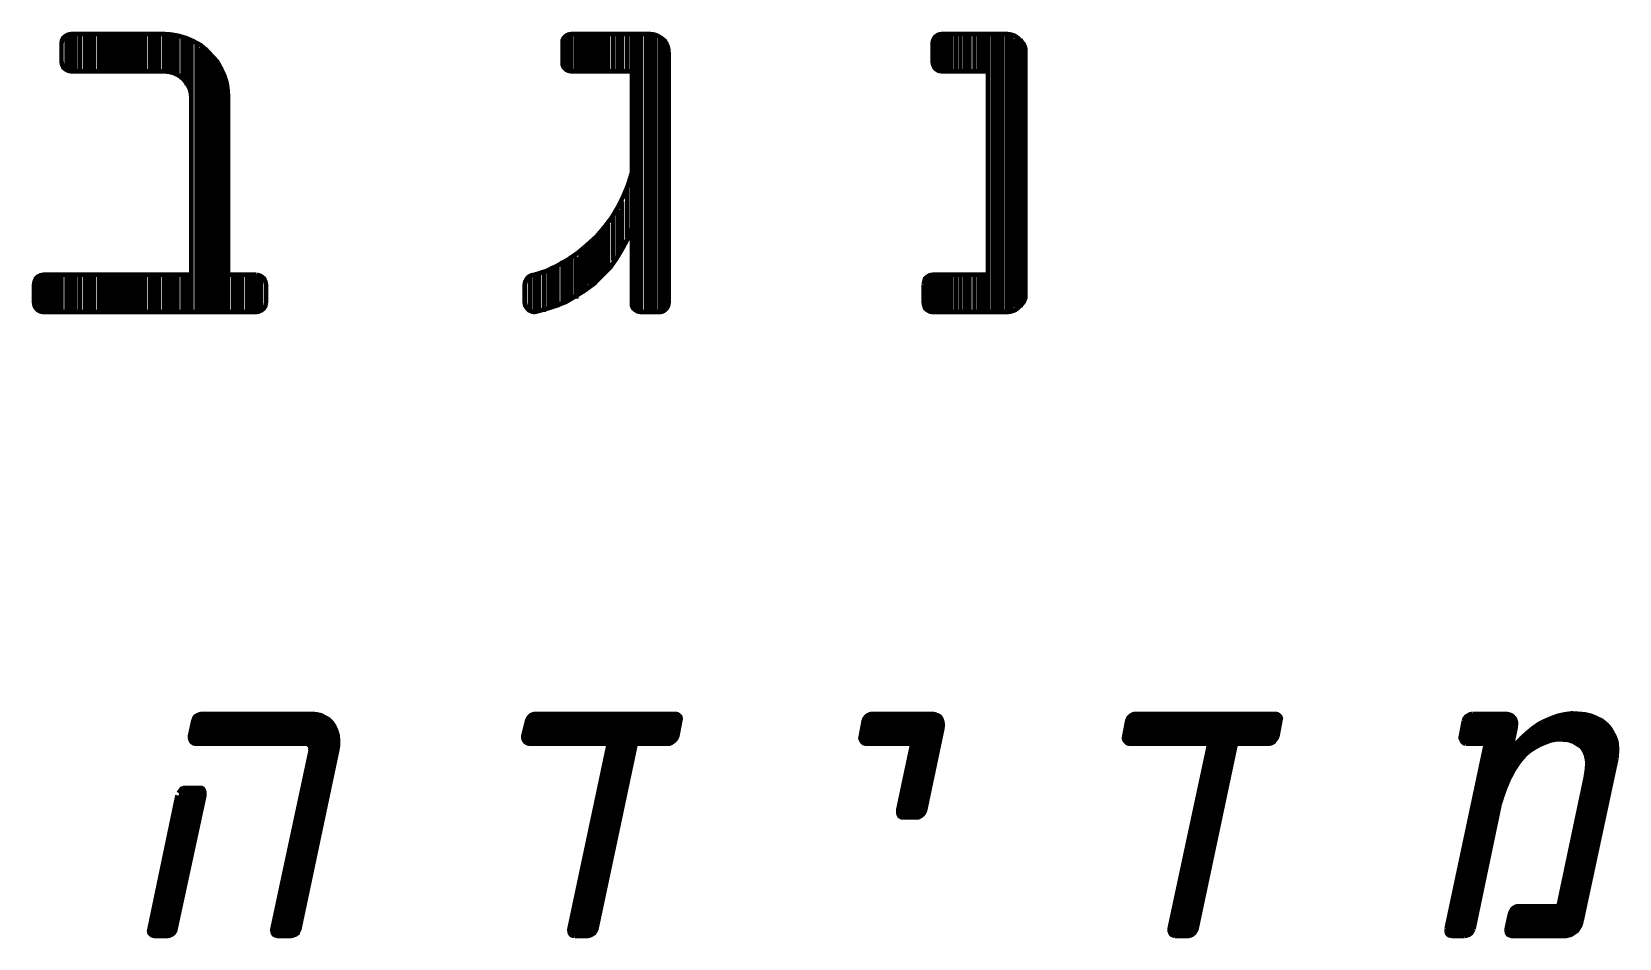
# Model space of a CAD drawing. Extents: x 489 to 720, y 1028 to 1176.
# Drawn here: x 698.549 to 702.424, y 1106.155 to 1108.368 of the extents above; entities that cross this region are included whole.
import ezdxf

# ---------------------------------------------------------------- set-up
doc = ezdxf.new("R2010")
doc.units = 0
doc.header["$MEASUREMENT"] = 0
doc.layers.add('M1280', color=7, linetype='Continuous')

msp = doc.modelspace()

# ---------------------------------------------------------------- linework, layer by layer
at = {"layer": 'M1280', "color": 7, "linetype": 'Continuous', "ltscale": 0.045455, "const_width": 0.0112}
for points in [[(699.0963, 1107.7745), (699.0281, 1107.7745), (699.0281, 1108.2029), (699.027, 1108.2233), (699.0247, 1108.2415), (699.0191, 1108.2597), (699.0111, 1108.2767), (699.002, 1108.2938), (698.9884, 1108.3085), (698.9759, 1108.3222), (698.9611, 1108.3347), (698.9441, 1108.3438), (698.927, 1108.3517), (698.9077, 1108.3574), (698.8895, 1108.3608), (698.8713, 1108.362), (698.6452, 1108.362), (698.6384, 1108.3608), (698.6316, 1108.3574), (698.6259, 1108.3529), (698.6225, 1108.346), (698.6213, 1108.3392), (698.6213, 1108.2949), (698.6225, 1108.2881), (698.6259, 1108.2801), (698.6316, 1108.2756), (698.6384, 1108.2722), (698.6452, 1108.271), (698.8713, 1108.271), (698.8838, 1108.2699), (698.8963, 1108.2665), (698.9077, 1108.2608), (698.9191, 1108.2517), (698.927, 1108.2415), (698.9338, 1108.2301), (698.9372, 1108.2176), (698.9384, 1108.2029)], [(698.6338, 1108.271), (698.6338, 1108.362)], [(698.6452, 1108.271), (698.6452, 1108.362)], [(698.6554, 1108.271), (698.6554, 1108.362)], [(698.6668, 1108.271), (698.6668, 1108.362)], [(698.6793, 1108.271), (698.6793, 1108.362)], [(698.6895, 1108.271), (698.6895, 1108.362)], [(698.7009, 1108.271), (698.7009, 1108.362)], [(698.7134, 1108.271), (698.7134, 1108.362)], [(698.7236, 1108.271), (698.7236, 1108.362)], [(698.735, 1108.271), (698.735, 1108.362)], [(698.7463, 1108.271), (698.7463, 1108.362)], [(698.7577, 1108.271), (698.7577, 1108.362)], [(698.7691, 1108.271), (698.7691, 1108.362)], [(698.7804, 1108.271), (698.7804, 1108.362)], [(698.7918, 1108.271), (698.7918, 1108.362)], [(698.8031, 1108.271), (698.8031, 1108.362)], [(698.8145, 1108.271), (698.8145, 1108.362)], [(698.8247, 1108.271), (698.8247, 1108.362)], [(698.8372, 1108.271), (698.8372, 1108.362)], [(698.8486, 1108.271), (698.8486, 1108.362)], [(698.8588, 1108.271), (698.8588, 1108.362)], [(698.8713, 1108.271), (698.8713, 1108.362)], [(698.8827, 1108.271), (698.8827, 1108.362)], [(698.8929, 1108.271), (698.8929, 1108.362)], [(698.9043, 1108.2608), (698.9043, 1108.362)], [(698.9168, 1108.2495), (698.9168, 1108.3506)], [(698.927, 1108.237), (698.927, 1108.3506)], [(698.9384, 1108.3506), (698.9384, 1107.6835)], [(698.9509, 1107.6835), (698.9509, 1108.3392)], [(698.9611, 1107.6835), (698.9611, 1108.329)], [(698.9725, 1107.6835), (698.9725, 1108.329)], [(700.0134, 1108.271), (699.8656, 1108.271), (699.8588, 1108.2722), (699.852, 1108.2756), (699.8475, 1108.2801), (699.8441, 1108.2881), (699.8441, 1108.2949), (699.8441, 1108.3392), (699.8441, 1108.346), (699.8475, 1108.3529), (699.852, 1108.3574), (699.8588, 1108.3608), (699.8656, 1108.362), (700.0577, 1108.362), (700.0679, 1108.3608), (700.077, 1108.3574), (700.0861, 1108.3517), (700.0941, 1108.3449), (700.0986, 1108.337), (700.102, 1108.3279), (700.1031, 1108.3165), (700.1031, 1107.7063), (700.102, 1107.6995), (700.0986, 1107.6926), (700.0941, 1107.6881), (700.0884, 1107.6847), (700.0816, 1107.6835), (700.035, 1107.6835), (700.0281, 1107.6847), (700.0225, 1107.6881), (700.0168, 1107.6926), (700.0134, 1107.6995), (700.0134, 1107.7063), (700.0134, 1108.362)], [(699.8543, 1108.271), (699.8543, 1108.362)], [(699.8656, 1108.271), (699.8656, 1108.362)], [(699.8781, 1108.271), (699.8781, 1108.362)], [(699.8884, 1108.271), (699.8884, 1108.362)], [(699.8997, 1108.271), (699.8997, 1108.362)], [(699.9111, 1108.271), (699.9111, 1108.362)], [(699.9225, 1108.271), (699.9225, 1108.362)], [(699.9338, 1108.271), (699.9338, 1108.362)], [(699.9452, 1108.271), (699.9452, 1108.362)], [(699.9554, 1108.271), (699.9554, 1108.362)], [(699.9679, 1108.271), (699.9679, 1108.362)], [(699.9793, 1108.271), (699.9793, 1108.362)], [(699.9895, 1108.271), (699.9895, 1108.362)], [(700.002, 1108.271), (700.002, 1108.362)], [(700.0236, 1107.6835), (700.0236, 1108.362)], [(700.035, 1107.6835), (700.035, 1108.362)], [(700.0475, 1107.6835), (700.0475, 1108.362)], [(700.0577, 1107.6835), (700.0577, 1108.362)], [(700.0691, 1107.6835), (700.0691, 1108.362)], [(700.0816, 1107.6835), (700.0816, 1108.3506)], [(700.0918, 1107.6835), (700.0918, 1108.3506)], [(700.8827, 1108.271), (700.7702, 1108.271), (700.7622, 1108.2722), (700.7566, 1108.2756), (700.752, 1108.2801), (700.7486, 1108.2881), (700.7475, 1108.2949), (700.7475, 1108.3392), (700.7486, 1108.346), (700.752, 1108.3529), (700.7566, 1108.3574), (700.7622, 1108.3608), (700.7702, 1108.362), (700.9293, 1108.362), (700.9384, 1108.3608), (700.9486, 1108.3574), (700.9566, 1108.3517), (700.9634, 1108.3449), (700.9702, 1108.337), (700.9736, 1108.3279), (700.9736, 1108.3165), (700.9736, 1107.729), (700.9736, 1107.7176), (700.9702, 1107.7085), (700.9634, 1107.7006), (700.9566, 1107.6938), (700.9486, 1107.6881), (700.9384, 1107.6847), (700.9293, 1107.6835), (700.7475, 1107.6835), (700.7406, 1107.6847), (700.735, 1107.6881), (700.7293, 1107.6926), (700.727, 1107.6995), (700.7259, 1107.7063), (700.7259, 1107.7506)], [(700.7588, 1108.271), (700.7588, 1108.362)], [(700.7702, 1108.271), (700.7702, 1108.362)], [(700.7816, 1108.271), (700.7816, 1108.362)], [(700.7929, 1108.271), (700.7929, 1108.362)], [(700.8043, 1108.271), (700.8043, 1108.362)], [(700.8156, 1108.271), (700.8156, 1108.362)], [(700.827, 1108.271), (700.827, 1108.362)], [(700.8372, 1108.271), (700.8372, 1108.362)], [(700.8497, 1108.271), (700.8497, 1108.362)], [(700.8611, 1108.271), (700.8611, 1108.362)], [(700.8713, 1108.271), (700.8713, 1108.362)], [(700.8827, 1107.6835), (700.8827, 1108.362)], [(700.8952, 1107.6835), (700.8952, 1108.362)], [(700.9054, 1107.6835), (700.9054, 1108.362)], [(700.9168, 1107.6835), (700.9168, 1108.362)], [(700.9293, 1107.6835), (700.9293, 1108.362)], [(700.9395, 1107.6835), (700.9395, 1108.362)], [(700.9509, 1107.6949), (700.9509, 1108.3506)], [(700.9622, 1107.6949), (700.9622, 1108.3506)], [(698.9838, 1107.6835), (698.9838, 1108.3165)], [(698.9952, 1107.6835), (698.9952, 1108.3051)], [(699.0066, 1107.6835), (699.0066, 1108.2824)], [(699.0179, 1107.6835), (699.0179, 1108.2608)], [(700.0134, 1108.0233), (700.0043, 1107.9938), (699.9929, 1107.9665), (699.9793, 1107.9392), (699.9645, 1107.9142), (699.9463, 1107.8904), (699.927, 1107.8676), (699.9043, 1107.8472), (699.8816, 1107.8279), (699.8566, 1107.8108), (699.8304, 1107.796), (699.8043, 1107.7835), (699.7759, 1107.7745), (699.7691, 1107.7733), (699.7622, 1107.7699), (699.7577, 1107.7654), (699.7531, 1107.7574), (699.752, 1107.7506), (699.752, 1107.7063), (699.7531, 1107.6995), (699.7577, 1107.6926), (699.7622, 1107.6881), (699.7691, 1107.6847), (699.7759, 1107.6835), (699.802, 1107.6904), (699.827, 1107.6983), (699.8531, 1107.7085), (699.8759, 1107.7222), (699.8997, 1107.737), (699.9213, 1107.7529), (699.9406, 1107.7722), (699.96, 1107.7915), (699.9759, 1107.8142), (699.9895, 1107.837), (700.0031, 1107.862), (700.0134, 1107.887)], [(700.002, 1107.8642), (700.002, 1107.9881)], [(699.9895, 1107.8415), (699.9895, 1107.954)], [(699.9679, 1107.8085), (699.9679, 1107.9199)], [(699.9793, 1107.8188), (699.9793, 1107.9324)], [(699.9225, 1107.7506), (699.9225, 1107.8642)], [(699.9338, 1107.7631), (699.9338, 1107.8756)], [(699.9452, 1107.7745), (699.9452, 1107.887)], [(699.9554, 1107.7847), (699.9554, 1107.8983)], [(699.8884, 1107.729), (699.8884, 1107.8301)], [(699.8997, 1107.7404), (699.8997, 1107.8415)], [(699.9111, 1107.7506), (699.9111, 1107.8529)], [(699.8202, 1107.6949), (699.8202, 1107.796)], [(699.8316, 1107.6949), (699.8316, 1107.796)], [(699.8441, 1107.7063), (699.8441, 1107.8085)], [(699.8543, 1107.7063), (699.8543, 1107.8085)], [(699.8656, 1107.7165), (699.8656, 1107.8188)], [(699.8781, 1107.7165), (699.8781, 1107.8188)], [(698.9384, 1107.7745), (698.577, 1107.7745), (698.5702, 1107.7733), (698.5634, 1107.7699), (698.5588, 1107.7654), (698.5554, 1107.7574), (698.5543, 1107.7506), (698.5543, 1107.7063), (698.5554, 1107.6995), (698.5588, 1107.6926), (698.5634, 1107.6881), (698.5702, 1107.6847), (698.577, 1107.6835), (699.0963, 1107.6835), (699.1031, 1107.6847), (699.11, 1107.6881), (699.1156, 1107.6926), (699.1191, 1107.6995), (699.1202, 1107.7063), (699.1202, 1107.7506), (699.1191, 1107.7574), (699.1156, 1107.7654), (699.11, 1107.7699), (699.1031, 1107.7733), (699.0963, 1107.7745)], [(698.5656, 1107.6835), (698.5656, 1107.7745)], [(698.577, 1107.6835), (698.577, 1107.7745)], [(698.5884, 1107.6835), (698.5884, 1107.7745)], [(698.5997, 1107.6835), (698.5997, 1107.7745)], [(698.6111, 1107.6835), (698.6111, 1107.7745)], [(698.6213, 1107.6835), (698.6213, 1107.7745)], [(698.6338, 1107.6835), (698.6338, 1107.7745)], [(698.6452, 1107.6835), (698.6452, 1107.7745)], [(698.6554, 1107.6835), (698.6554, 1107.7745)], [(698.6668, 1107.6835), (698.6668, 1107.7745)], [(698.6793, 1107.6835), (698.6793, 1107.7745)], [(698.6895, 1107.6835), (698.6895, 1107.7745)], [(698.7009, 1107.6835), (698.7009, 1107.7745)], [(698.7134, 1107.6835), (698.7134, 1107.7745)], [(698.7236, 1107.6835), (698.7236, 1107.7745)], [(698.735, 1107.6835), (698.735, 1107.7745)], [(698.7463, 1107.6835), (698.7463, 1107.7745)], [(698.7577, 1107.6835), (698.7577, 1107.7745)], [(698.7691, 1107.6835), (698.7691, 1107.7745)], [(698.7804, 1107.6835), (698.7804, 1107.7745)], [(698.7918, 1107.6835), (698.7918, 1107.7745)], [(698.8031, 1107.6835), (698.8031, 1107.7745)], [(698.8145, 1107.6835), (698.8145, 1107.7745)], [(698.8247, 1107.6835), (698.8247, 1107.7745)], [(698.8372, 1107.6835), (698.8372, 1107.7745)], [(698.8486, 1107.6835), (698.8486, 1107.7745)], [(698.8588, 1107.6835), (698.8588, 1107.7745)], [(698.8713, 1107.6835), (698.8713, 1107.7745)], [(698.8827, 1107.6835), (698.8827, 1107.7745)], [(698.8929, 1107.6835), (698.8929, 1107.7745)], [(698.9043, 1107.6835), (698.9043, 1107.7745)], [(698.9168, 1107.6835), (698.9168, 1107.7745)], [(698.927, 1107.6835), (698.927, 1107.7745)], [(699.0281, 1107.7847), (699.0281, 1107.6835)], [(699.0406, 1107.6835), (699.0406, 1107.7745)], [(699.052, 1107.6835), (699.052, 1107.7745)], [(699.0622, 1107.6835), (699.0622, 1107.7745)], [(699.0747, 1107.6835), (699.0747, 1107.7745)], [(699.0861, 1107.6835), (699.0861, 1107.7745)], [(699.0963, 1107.6835), (699.0963, 1107.7745)], [(699.1077, 1107.6835), (699.1077, 1107.7745)], [(699.7645, 1107.6835), (699.7645, 1107.7745)], [(699.7759, 1107.6835), (699.7759, 1107.7745)], [(699.7861, 1107.6835), (699.7861, 1107.7745)], [(699.7986, 1107.6835), (699.7986, 1107.7847)], [(699.81, 1107.6949), (699.81, 1107.7847)], [(700.8827, 1107.7745), (700.7475, 1107.7745), (700.7406, 1107.7733), (700.735, 1107.7699), (700.7293, 1107.7654), (700.727, 1107.7574), (700.7259, 1107.7506)], [(700.7361, 1107.6835), (700.7361, 1107.7745)], [(700.7475, 1107.6835), (700.7475, 1107.7745)], [(700.7588, 1107.6835), (700.7588, 1107.7745)], [(700.7702, 1107.6835), (700.7702, 1107.7745)], [(700.7816, 1107.6835), (700.7816, 1107.7745)], [(700.7929, 1107.6835), (700.7929, 1107.7745)], [(700.8043, 1107.6835), (700.8043, 1107.7745)], [(700.8156, 1107.6835), (700.8156, 1107.7745)], [(700.827, 1107.6835), (700.827, 1107.7745)], [(700.8372, 1107.6835), (700.8372, 1107.7745)], [(700.8497, 1107.6835), (700.8497, 1107.7745)], [(700.8611, 1107.6835), (700.8611, 1107.7745)], [(700.8713, 1107.6835), (700.8713, 1107.7745)], [(699.2281, 1106.6131), (699.2293, 1106.6188), (699.2281, 1106.6233), (699.2247, 1106.6267), (699.2213, 1106.6301), (699.2168, 1106.6301), (698.9475, 1106.6301), (698.9429, 1106.6313), (698.9384, 1106.6347), (698.9361, 1106.6392), (698.935, 1106.6438), (698.935, 1106.6495), (698.9429, 1106.6858), (698.9452, 1106.6915), (698.9475, 1106.696), (698.9531, 1106.6995), (698.9588, 1106.7017), (698.9634, 1106.7029), (699.2327, 1106.7029), (699.2441, 1106.7017), (699.2543, 1106.6995), (699.2634, 1106.6949), (699.2736, 1106.6892), (699.2816, 1106.6813), (699.2872, 1106.6722), (699.2918, 1106.662), (699.2952, 1106.6506), (699.2963, 1106.6392), (699.2963, 1106.6256), (699.2941, 1106.6131), (699.202, 1106.1779), (699.1997, 1106.1733), (699.1975, 1106.1676), (699.1929, 1106.1642), (699.1861, 1106.162), (699.1816, 1106.1608), (699.1486, 1106.1608), (699.1441, 1106.162), (699.1395, 1106.1642), (699.1372, 1106.1676), (699.1361, 1106.1733), (699.1361, 1106.1779), (699.2486, 1106.7029)], [(698.9395, 1106.6301), (698.9554, 1106.7029)], [(698.9475, 1106.6301), (698.9634, 1106.7029)], [(698.9566, 1106.6301), (698.9713, 1106.7029)], [(698.9645, 1106.6301), (698.9793, 1106.7029)], [(698.9725, 1106.6301), (698.9872, 1106.7029)], [(698.9804, 1106.6301), (698.9963, 1106.7029)], [(698.9884, 1106.6301), (699.0043, 1106.7029)], [(698.9975, 1106.6301), (699.0122, 1106.7029)], [(699.0054, 1106.6301), (699.0202, 1106.7029)], [(699.0134, 1106.6301), (699.0281, 1106.7029)], [(699.0213, 1106.6301), (699.0372, 1106.7029)], [(699.0293, 1106.6301), (699.0452, 1106.7029)], [(699.0384, 1106.6301), (699.0531, 1106.7029)], [(699.0452, 1106.6301), (699.0611, 1106.7029)], [(699.0531, 1106.6301), (699.0691, 1106.7029)], [(699.0611, 1106.6301), (699.0781, 1106.7029)], [(699.0691, 1106.6301), (699.0861, 1106.7029)], [(699.0781, 1106.6301), (699.0929, 1106.7029)], [(699.0861, 1106.6301), (699.1009, 1106.7029)], [(699.0941, 1106.6301), (699.1088, 1106.7029)], [(699.102, 1106.6301), (699.1179, 1106.7029)], [(699.11, 1106.6301), (699.1259, 1106.7029)], [(699.1191, 1106.6301), (699.1338, 1106.7029)], [(699.127, 1106.6301), (699.1418, 1106.7029)], [(699.135, 1106.6301), (699.1497, 1106.7029)], [(699.1406, 1106.1608), (699.2566, 1106.7029)], [(699.1429, 1106.6301), (699.1588, 1106.7029)], [(699.152, 1106.6301), (699.1668, 1106.7029)], [(699.16, 1106.6301), (699.1747, 1106.7029)], [(699.1679, 1106.6301), (699.1827, 1106.7029)], [(699.1759, 1106.6301), (699.1906, 1106.7029)], [(699.1838, 1106.6301), (699.1997, 1106.7029)], [(699.1929, 1106.6301), (699.2077, 1106.7029)], [(699.2009, 1106.6301), (699.2156, 1106.7029)], [(699.2088, 1106.6301), (699.2236, 1106.7029)], [(699.2168, 1106.6301), (699.2327, 1106.7029)], [(699.2247, 1106.6301), (699.2406, 1106.7029)], [(699.9577, 1106.6301), (699.7622, 1106.6301), (699.7577, 1106.6313), (699.7531, 1106.6347), (699.7497, 1106.6392), (699.7486, 1106.6438), (699.7486, 1106.6495), (699.7577, 1106.6858), (699.76, 1106.6915), (699.7634, 1106.696), (699.7668, 1106.6995), (699.7725, 1106.7017), (699.777, 1106.7029), (700.1202, 1106.7029), (700.1247, 1106.7017), (700.1281, 1106.6995), (700.1316, 1106.696), (700.1327, 1106.6915), (700.1316, 1106.6858), (700.1247, 1106.6495), (700.1225, 1106.6438), (700.1191, 1106.6392), (700.1134, 1106.6347), (700.1088, 1106.6313), (700.1043, 1106.6301), (700.0225, 1106.6301)], [(699.7531, 1106.6301), (699.7691, 1106.7029)], [(699.7622, 1106.6301), (699.777, 1106.7029)], [(699.7702, 1106.6301), (699.785, 1106.7029)], [(699.7781, 1106.6301), (699.7929, 1106.7029)], [(699.7861, 1106.6301), (699.802, 1106.7029)], [(699.7941, 1106.6301), (699.81, 1106.7029)], [(699.8031, 1106.6301), (699.8179, 1106.7029)], [(699.8111, 1106.6301), (699.8259, 1106.7029)], [(699.8191, 1106.6301), (699.8338, 1106.7029)], [(699.827, 1106.6301), (699.8429, 1106.7029)], [(699.835, 1106.6301), (699.8509, 1106.7029)], [(699.8441, 1106.6301), (699.8588, 1106.7029)], [(699.852, 1106.6301), (699.8668, 1106.7029)], [(699.86, 1106.6301), (699.8747, 1106.7029)], [(699.9725, 1106.7029), (699.8611, 1106.1779), (699.8611, 1106.1733), (699.8622, 1106.1676), (699.8645, 1106.1642), (699.8679, 1106.162), (699.8736, 1106.1608)], [(699.8656, 1106.1608), (699.9804, 1106.7029)], [(699.8679, 1106.6301), (699.8838, 1106.7029)], [(699.8736, 1106.1608), (699.9884, 1106.7029)], [(700.0384, 1106.7029), (699.927, 1106.1779), (699.9247, 1106.1733), (699.9213, 1106.1676), (699.9156, 1106.1642), (699.9111, 1106.162), (699.9054, 1106.1608), (699.8736, 1106.1608)], [(699.8759, 1106.6301), (699.8918, 1106.7029)], [(699.8827, 1106.1608), (699.9963, 1106.7029)], [(699.885, 1106.6301), (699.8997, 1106.7029)], [(699.8906, 1106.1608), (700.0054, 1106.7029)], [(699.8929, 1106.6301), (699.9077, 1106.7029)], [(699.8986, 1106.1608), (700.0134, 1106.7029)], [(699.8997, 1106.6301), (699.9156, 1106.7029)], [(699.9054, 1106.1608), (700.0213, 1106.7029)], [(699.9077, 1106.6301), (699.9247, 1106.7029)], [(699.9134, 1106.1608), (700.0293, 1106.7029)], [(699.9156, 1106.6301), (699.9327, 1106.7029)], [(699.9247, 1106.6301), (699.9406, 1106.7029)], [(699.9327, 1106.6301), (699.9475, 1106.7029)], [(699.9406, 1106.6301), (699.9554, 1106.7029)], [(699.9486, 1106.6301), (699.9645, 1106.7029)], [(700.0304, 1106.6301), (700.0463, 1106.7029)], [(700.0395, 1106.6301), (700.0543, 1106.7029)], [(700.0475, 1106.6301), (700.0622, 1106.7029)], [(700.0554, 1106.6301), (700.0702, 1106.7029)], [(700.0634, 1106.6301), (700.0793, 1106.7029)], [(700.0713, 1106.6301), (700.0872, 1106.7029)], [(700.0804, 1106.6301), (700.0952, 1106.7029)], [(700.0884, 1106.6301), (700.1031, 1106.7029)], [(700.0963, 1106.6301), (700.1111, 1106.7029)], [(700.1043, 1106.6301), (700.1202, 1106.7029)], [(700.1111, 1106.6301), (700.1281, 1106.7029)], [(700.7134, 1106.7029), (700.6634, 1106.4676), (700.6634, 1106.462), (700.6645, 1106.4574), (700.6668, 1106.4529), (700.6713, 1106.4506), (700.6759, 1106.4506), (700.7088, 1106.4506), (700.7134, 1106.4506), (700.7179, 1106.4529), (700.7236, 1106.4574), (700.727, 1106.462), (700.7293, 1106.4676), (700.7713, 1106.6665), (700.7725, 1106.6756), (700.7713, 1106.6835), (700.7691, 1106.6904), (700.7656, 1106.696), (700.7588, 1106.6995), (700.7531, 1106.7017), (700.7463, 1106.7029), (700.5986, 1106.7029), (700.5941, 1106.7017), (700.5895, 1106.6995), (700.585, 1106.696), (700.5816, 1106.6915), (700.5793, 1106.6858), (700.5725, 1106.6495), (700.5713, 1106.6438), (700.5725, 1106.6392), (700.5759, 1106.6347), (700.5793, 1106.6313), (700.5838, 1106.6301), (700.6986, 1106.6301)], [(700.5759, 1106.6301), (700.5906, 1106.7029)], [(700.5838, 1106.6301), (700.5986, 1106.7029)], [(700.5918, 1106.6301), (700.6077, 1106.7029)], [(700.5997, 1106.6301), (700.6156, 1106.7029)], [(700.6088, 1106.6301), (700.6236, 1106.7029)], [(700.6168, 1106.6301), (700.6316, 1106.7029)], [(700.6247, 1106.6301), (700.6395, 1106.7029)], [(700.6327, 1106.6301), (700.6486, 1106.7029)], [(700.6406, 1106.6301), (700.6566, 1106.7029)], [(700.6497, 1106.6301), (700.6645, 1106.7029)], [(700.6577, 1106.6301), (700.6725, 1106.7029)], [(700.6656, 1106.6301), (700.6804, 1106.7029)], [(700.6679, 1106.4506), (700.7213, 1106.7029)], [(700.6736, 1106.6301), (700.6895, 1106.7029)], [(700.6759, 1106.4506), (700.7304, 1106.7029)], [(700.6816, 1106.6301), (700.6975, 1106.7029)], [(700.685, 1106.4506), (700.7384, 1106.7029)], [(700.6906, 1106.6301), (700.7054, 1106.7029)], [(700.6929, 1106.4506), (700.7463, 1106.7029)], [(700.7009, 1106.4506), (700.7543, 1106.7029)], [(701.4225, 1106.6301), (701.227, 1106.6301), (701.2225, 1106.6313), (701.2191, 1106.6347), (701.2156, 1106.6392), (701.2145, 1106.6438), (701.2156, 1106.6495), (701.2225, 1106.6858), (701.2247, 1106.6915), (701.2281, 1106.696), (701.2327, 1106.6995), (701.2372, 1106.7017), (701.2418, 1106.7029), (701.585, 1106.7029), (701.5895, 1106.7017), (701.5929, 1106.6995), (701.5963, 1106.696), (701.5975, 1106.6915), (701.5963, 1106.6858), (701.5895, 1106.6495), (701.5872, 1106.6438), (701.5838, 1106.6392), (701.5804, 1106.6347), (701.5747, 1106.6313), (701.5702, 1106.6301), (701.4872, 1106.6301)], [(701.2191, 1106.6301), (701.2338, 1106.7029)], [(701.227, 1106.6301), (701.2418, 1106.7029)], [(701.235, 1106.6301), (701.2509, 1106.7029)], [(701.2429, 1106.6301), (701.2588, 1106.7029)], [(701.252, 1106.6301), (701.2668, 1106.7029)], [(701.26, 1106.6301), (701.2747, 1106.7029)], [(701.2679, 1106.6301), (701.2827, 1106.7029)], [(701.2759, 1106.6301), (701.2918, 1106.7029)], [(701.2838, 1106.6301), (701.2997, 1106.7029)], [(701.2929, 1106.6301), (701.3077, 1106.7029)], [(701.3009, 1106.6301), (701.3156, 1106.7029)], [(701.3088, 1106.6301), (701.3236, 1106.7029)], [(701.3168, 1106.6301), (701.3327, 1106.7029)], [(701.3247, 1106.6301), (701.3406, 1106.7029)], [(701.4384, 1106.7029), (701.3259, 1106.1779), (701.3259, 1106.1733), (701.3281, 1106.1676), (701.3304, 1106.1642), (701.335, 1106.162), (701.3395, 1106.1608)], [(701.3316, 1106.1608), (701.4452, 1106.7029)], [(701.3338, 1106.6301), (701.3486, 1106.7029)], [(701.3395, 1106.1608), (701.4543, 1106.7029)], [(701.5031, 1106.7029), (701.3918, 1106.1779), (701.3895, 1106.1733), (701.3861, 1106.1676), (701.3816, 1106.1642), (701.377, 1106.162), (701.3725, 1106.1608), (701.3395, 1106.1608)], [(701.3418, 1106.6301), (701.3566, 1106.7029)], [(701.3475, 1106.1608), (701.4622, 1106.7029)], [(701.3497, 1106.6301), (701.3645, 1106.7029)], [(701.3554, 1106.1608), (701.4702, 1106.7029)], [(701.3577, 1106.6301), (701.3736, 1106.7029)], [(701.3634, 1106.1608), (701.4781, 1106.7029)], [(701.3656, 1106.6301), (701.3816, 1106.7029)], [(701.3725, 1106.1608), (701.4861, 1106.7029)], [(701.3747, 1106.6301), (701.3895, 1106.7029)], [(701.3804, 1106.1608), (701.4952, 1106.7029)], [(701.3827, 1106.6301), (701.3975, 1106.7029)], [(701.3906, 1106.6301), (701.4054, 1106.7029)], [(701.3975, 1106.6301), (701.4145, 1106.7029)], [(701.4054, 1106.6301), (701.4225, 1106.7029)], [(701.4145, 1106.6301), (701.4304, 1106.7029)], [(701.4963, 1106.6301), (701.5111, 1106.7029)], [(701.5043, 1106.6301), (701.5191, 1106.7029)], [(701.5122, 1106.6301), (701.527, 1106.7029)], [(701.5202, 1106.6301), (701.5361, 1106.7029)], [(701.5281, 1106.6301), (701.5441, 1106.7029)], [(701.5372, 1106.6301), (701.552, 1106.7029)], [(701.5452, 1106.6301), (701.56, 1106.7029)], [(701.5531, 1106.6301), (701.5679, 1106.7029)], [(701.5611, 1106.6301), (701.577, 1106.7029)], [(701.5702, 1106.6301), (701.585, 1106.7029)], [(701.5781, 1106.6301), (701.5929, 1106.7029)], [(702.1134, 1106.7029), (702.002, 1106.1779)], [(702.0066, 1106.1608), (702.1213, 1106.7029)], [(702.0156, 1106.1608), (702.1293, 1106.7029)], [(702.0236, 1106.1608), (702.1384, 1106.7029)], [(702.0316, 1106.1608), (702.1463, 1106.7029)], [(702.0395, 1106.1608), (702.1543, 1106.7029)], [(702.0406, 1106.6301), (702.0577, 1106.7029)], [(702.0656, 1106.7029), (702.06, 1106.7017), (702.0554, 1106.6995), (702.0497, 1106.696), (702.0463, 1106.6915), (702.0441, 1106.6858)], [(702.0486, 1106.6301), (702.0656, 1106.7029)], [(702.0577, 1106.6301), (702.0736, 1106.7029)], [(702.0656, 1106.7029), (702.1463, 1106.7029), (702.1531, 1106.7017), (702.16, 1106.6995), (702.1645, 1106.696), (702.1691, 1106.6904), (702.1713, 1106.6835), (702.1713, 1106.6756), (702.1702, 1106.6665), (702.0679, 1106.1779)], [(702.0656, 1106.6301), (702.0816, 1106.7029)], [(702.0736, 1106.6301), (702.0884, 1106.7029)], [(702.0816, 1106.6301), (702.0975, 1106.7029)], [(702.0895, 1106.6301), (702.1054, 1106.7029)], [(702.4168, 1106.5949), (702.4179, 1106.6085), (702.4179, 1106.621), (702.4168, 1106.6347), (702.4122, 1106.6472), (702.4066, 1106.6574), (702.4009, 1106.6676), (702.3929, 1106.6767), (702.3816, 1106.6858), (702.3679, 1106.6926), (702.3543, 1106.6983), (702.3395, 1106.7017), (702.3236, 1106.7029), (702.3077, 1106.704), (702.2906, 1106.7017), (702.2747, 1106.6983), (702.2588, 1106.6926), (702.2429, 1106.6858), (702.227, 1106.6779), (702.2111, 1106.6665), (702.1975, 1106.6551), (702.1838, 1106.6426), (702.1702, 1106.6279), (702.16, 1106.6131)], [(702.2713, 1106.6404), (702.285, 1106.7029)], [(702.2793, 1106.6404), (702.2929, 1106.7029)], [(702.2872, 1106.6404), (702.302, 1106.7029)], [(702.2963, 1106.6404), (702.3088, 1106.7029)], [(702.3043, 1106.6404), (702.3168, 1106.7029)], [(702.31, 1106.6301), (702.3247, 1106.7029)], [(702.3179, 1106.6301), (702.3327, 1106.7029)], [(702.3259, 1106.6301), (702.3418, 1106.7029)], [(702.3316, 1106.6222), (702.3497, 1106.7029)], [(699.1486, 1106.1608), (699.2622, 1106.6938)], [(699.1577, 1106.1608), (699.2702, 1106.6938)], [(699.1656, 1106.1608), (699.277, 1106.6858)], [(699.1736, 1106.1608), (699.2838, 1106.6767)], [(699.1816, 1106.1608), (699.2895, 1106.6665)], [(700.7088, 1106.4506), (700.76, 1106.6938)], [(700.7168, 1106.4506), (700.7691, 1106.6938)], [(702.0441, 1106.6858), (702.0372, 1106.6495)], [(702.0463, 1106.1608), (702.1611, 1106.6938)], [(702.0554, 1106.1608), (702.1679, 1106.6938)], [(702.3986, 1106.6665), (702.2906, 1106.1608), (702.1611, 1106.1608), (702.1566, 1106.162), (702.152, 1106.1642), (702.1497, 1106.1676), (702.1486, 1106.1733), (702.1486, 1106.1779), (702.1566, 1106.2142), (702.1588, 1106.2199), (702.1611, 1106.2245), (702.1656, 1106.229), (702.1713, 1106.2324), (702.177, 1106.2335), (702.2747, 1106.2335)], [(702.1986, 1106.604), (702.2111, 1106.6665)], [(702.2077, 1106.6131), (702.2225, 1106.6767)], [(702.2191, 1106.6222), (702.2304, 1106.6767)], [(702.2293, 1106.6301), (702.2395, 1106.6858)], [(702.2372, 1106.6301), (702.2475, 1106.6858)], [(702.2452, 1106.6301), (702.2588, 1106.6938)], [(702.2554, 1106.6404), (702.2668, 1106.6938)], [(702.26, 1106.1608), (702.3725, 1106.6938)], [(702.2634, 1106.6404), (702.2747, 1106.6938)], [(702.2668, 1106.1608), (702.3793, 1106.6858)], [(702.2747, 1106.1608), (702.3872, 1106.6858)], [(702.2827, 1106.1608), (702.3929, 1106.6767)], [(702.3395, 1106.6131), (702.3566, 1106.6938)], [(702.3429, 1106.5949), (702.3645, 1106.6938)], [(699.1895, 1106.1608), (699.2941, 1106.6495)], [(702.0372, 1106.6495), (702.0361, 1106.6438), (702.0384, 1106.6392), (702.0406, 1106.6347), (702.0441, 1106.6313), (702.0486, 1106.6301)], [(702.0486, 1106.6301), (702.0986, 1106.6301)], [(702.3418, 1106.5495), (702.3441, 1106.5631), (702.3452, 1106.5756), (702.3452, 1106.5881), (702.3429, 1106.6006), (702.3384, 1106.612), (702.3316, 1106.6222), (702.3213, 1106.629), (702.31, 1106.6358), (702.2986, 1106.6392), (702.2838, 1106.6404), (702.2702, 1106.6404), (702.2566, 1106.6381), (702.2418, 1106.6324), (702.2281, 1106.6267), (702.2145, 1106.6188), (702.2009, 1106.6097), (702.1895, 1106.5983), (702.1793, 1106.5858), (702.1656, 1106.5654), (702.1543, 1106.5438), (702.1452, 1106.5222), (702.1372, 1106.4995), (702.1304, 1106.4779)], [(702.152, 1106.5404), (702.1713, 1106.6301)], [(702.1656, 1106.5676), (702.1816, 1106.6404)], [(702.1793, 1106.5858), (702.1918, 1106.6495)], [(702.1884, 1106.5949), (702.202, 1106.6585)], [(702.2997, 1106.1608), (702.4054, 1106.6585)], [(702.31, 1106.1699), (702.4111, 1106.6495)], [(702.3179, 1106.1699), (702.4168, 1106.6301)], [(702.4168, 1106.5949), (702.3316, 1106.1972)], [(698.9043, 1106.504), (698.8361, 1106.1779), (698.835, 1106.1733), (698.8361, 1106.1676), (698.8395, 1106.1642), (698.8429, 1106.162), (698.8475, 1106.1608), (698.8804, 1106.1608), (698.8861, 1106.162), (698.8906, 1106.1642), (698.8952, 1106.1676), (698.8986, 1106.1733), (698.8997, 1106.1779), (698.9702, 1106.504), (698.9702, 1106.5097), (698.9691, 1106.5154), (698.9668, 1106.5199), (698.9622, 1106.5222), (698.9577, 1106.5222), (698.9247, 1106.5222), (698.9202, 1106.5222), (698.9145, 1106.5199), (698.9111, 1106.5154), (698.9066, 1106.5097)], [(698.8395, 1106.1608), (698.9168, 1106.5222)], [(698.8475, 1106.1608), (698.9247, 1106.5222)], [(698.8554, 1106.1608), (698.9327, 1106.5222)], [(698.8634, 1106.1608), (698.9406, 1106.5222)], [(698.8725, 1106.1608), (698.9486, 1106.5222)], [(698.8804, 1106.1608), (698.9577, 1106.5222)], [(698.8884, 1106.1608), (698.9656, 1106.5222)], [(702.1531, 1106.1608), (702.1679, 1106.2335)], [(702.1611, 1106.1608), (702.177, 1106.2335)], [(702.1691, 1106.1608), (702.185, 1106.2335)], [(702.1781, 1106.1608), (702.1929, 1106.2335)], [(702.1861, 1106.1608), (702.2009, 1106.2335)], [(702.1941, 1106.1608), (702.2088, 1106.2335)], [(702.202, 1106.1608), (702.2179, 1106.2335)], [(702.21, 1106.1608), (702.2259, 1106.2335)], [(702.2191, 1106.1608), (702.2338, 1106.2335)], [(702.227, 1106.1608), (702.2418, 1106.2335)], [(702.235, 1106.1608), (702.2497, 1106.2335)], [(702.2429, 1106.1608), (702.2588, 1106.2335)], [(702.2509, 1106.1608), (702.2668, 1106.2335)], [(702.2906, 1106.1608), (702.2997, 1106.162), (702.3066, 1106.1642), (702.3134, 1106.1688), (702.3202, 1106.1733), (702.3247, 1106.1801), (702.3293, 1106.1881), (702.3316, 1106.1972)], [(702.002, 1106.1779), (702.002, 1106.1733), (702.0031, 1106.1676), (702.0054, 1106.1642), (702.0088, 1106.162), (702.0156, 1106.1608)], [(702.0156, 1106.1608), (702.0463, 1106.1608)], [(702.0463, 1106.1608), (702.052, 1106.162), (702.0577, 1106.1642), (702.0622, 1106.1676), (702.0656, 1106.1733), (702.0679, 1106.1779)]]:
    msp.add_lwpolyline(points, dxfattribs=at)

doc.saveas('drawing.dxf')
